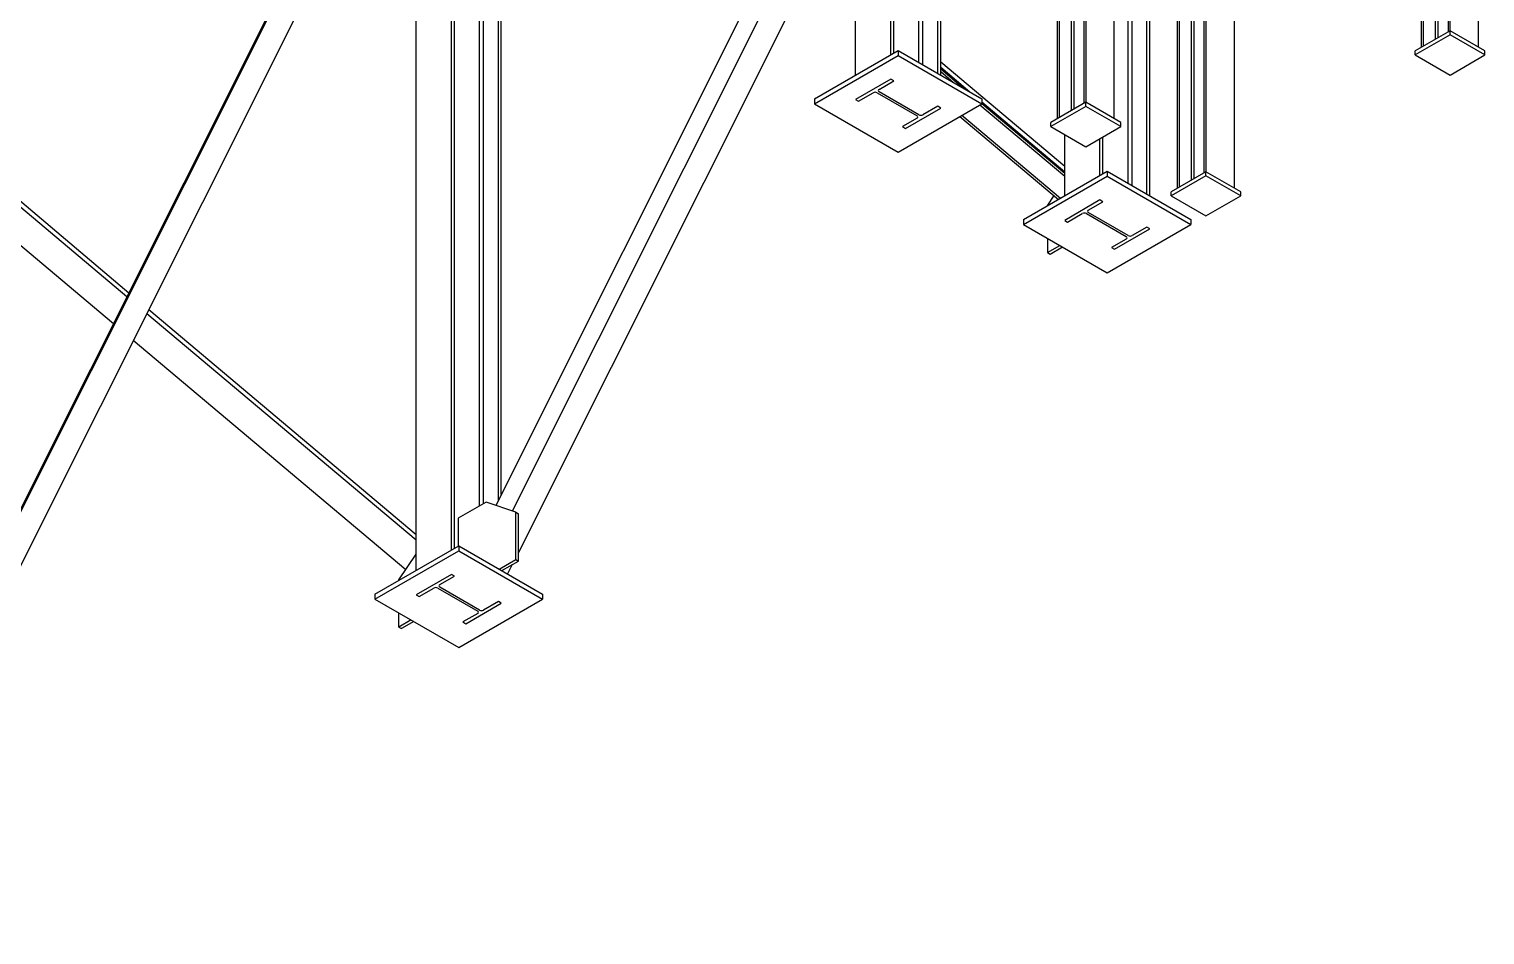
# Model space of a CAD drawing. Header units: inches. Extents: x -1490 to 2215, y -1057 to 1547.
# Drawn here: x 1920.3 to 2215.5, y -1039.5 to -855.9 of the extents above; entities that cross this region are included whole.
import ezdxf

# ---------------------------------------------------------------- set-up
doc = ezdxf.new("R2010")
doc.units = ezdxf.units.IN
doc.header["$MEASUREMENT"] = 0

msp = doc.modelspace()

# ---------------------------------------------------------------- linework, layer by layer
at = {"color": 7, "linetype": 'Continuous', "lineweight": 25}
for p, q in [((2087.84, -865.2), (2087.84, -742.02)), ((2095.01, -861.06), (2095.01, -754.43)), ((2095.61, -860.71), (2095.61, -755.47)), ((2100.7, -862.64), (2100.7, -764.28)), ((2101.54, -863.13), (2101.54, -765.75)), ((2104.52, -864.85), (2104.52, -770.9)), ((2105.13, -865.2), (2105.13, -771.95)), ((2012.45, -952.09), (2012.45, -796.82)), ((2015.43, -951.44), (2015.43, -794.84)), ((2016.03, -950.23), (2016.03, -795.34)), ((2011.6, -952.58), (2011.6, -797.31)), ((1990.49, -809.55), (1876.57, -1036.96)), ((1990.64, -809.47), (1876.65, -1037)), ((1990.86, -809.34), (1876.77, -1037.07)), ((1995.93, -810.14), (1881.02, -1039.52)), ((1998.75, -965.61), (1998.75, -811.76)), ((2005.91, -961.48), (2005.91, -810.99)), ((2006.52, -961.13), (2006.52, -810.64)), ((2208.08, -856.41), (2208.08, -814.22)), ((2208.47, -856.25), (2208.47, -813.99)), ((2202.64, -859.55), (2202.64, -817.35)), ((2203.03, -859.32), (2203.03, -817.13)), ((2214.18, -859.55), (2214.18, -817.28)), ((2205.48, -857.91), (2205.48, -818.54)), ((2206.04, -857.58), (2206.04, -818.54)), ((2134.23, -870.93), (2134.23, -828.74)), ((2134.63, -870.77), (2134.63, -828.51)), ((2128.8, -874.07), (2128.8, -831.87)), ((2129.19, -873.84), (2129.19, -831.65)), ((2140.34, -874.07), (2140.34, -831.8)), ((2131.63, -872.43), (2131.63, -833.06)), ((2132.2, -872.1), (2132.2, -833.06)), ((2070.61, -841.28), (2014.91, -952.46)), ((2143.12, -887.13), (2143.12, -840.07)), ((2143.97, -887.62), (2143.97, -840.56)), ((2073.35, -843.58), (2018.24, -953.59)), ((2146.95, -889.34), (2146.95, -842.28)), ((2147.55, -889.69), (2147.55, -842.63)), ((2158.58, -884.98), (2158.58, -842.79)), ((2158.98, -884.83), (2158.98, -842.56)), ((2077.19, -846.82), (2019.5, -961.98)), ((2153.14, -888.12), (2153.14, -845.93)), ((2153.54, -887.89), (2153.54, -845.7)), ((2155.98, -886.48), (2155.98, -847.11)), ((2156.55, -886.15), (2156.55, -847.11)), ((2164.68, -888.12), (2164.68, -845.86)), ((2208.41, -856.21), (2201.34, -860.3)), ((2208.41, -857.03), (2201.34, -861.11)), ((2208.41, -857.03), (2208.41, -856.21)), ((2215.48, -860.3), (2208.41, -856.21)), ((2215.48, -861.11), (2208.41, -857.03)), ((2079.51, -870), (2096.48, -860.21)), ((2079.51, -871.02), (2096.48, -861.23)), ((2096.48, -860.21), (2096.48, -861.23)), ((2096.48, -860.21), (2113.46, -870)), ((2096.48, -861.23), (2113.46, -871.02)), ((2201.34, -861.11), (2201.34, -860.3)), ((2201.34, -861.11), (2208.41, -865.2)), ((2208.41, -865.2), (2215.48, -861.11)), ((2215.48, -861.11), (2215.48, -860.3)), ((1887.14, -864.41), (1940.51, -909.32)), ((2105.13, -862.51), (2130.27, -883.67)), ((2105.13, -863.63), (2111.05, -868.61)), ((2105.13, -863.95), (2109.82, -867.91)), ((2105.13, -864.51), (2107.71, -866.68)), ((1886.66, -865.13), (1940.11, -910.11)), ((2095.01, -866.04), (2087.84, -870.17)), ((2092.63, -868.1), (2095.61, -866.39)), ((2095.61, -866.39), (2095.01, -866.04)), ((1883.34, -870.09), (1937.38, -915.57)), ((2079.51, -870), (2079.51, -871.02)), ((2087.84, -870.17), (2088.45, -870.52)), ((2088.45, -870.52), (2091.43, -868.8)), ((2092.27, -868.8), (2100.33, -873.46)), ((2100.7, -873.25), (2092.63, -868.59)), ((2113.46, -870), (2113.46, -871.02)), ((2113.46, -870.64), (2130.27, -884.79)), ((2134.57, -870.73), (2127.49, -874.82)), ((2134.57, -871.55), (2134.57, -870.73)), ((2141.64, -874.82), (2134.57, -870.73)), ((2079.51, -871.02), (2096.48, -880.82)), ((2096.48, -880.82), (2113.46, -871.02)), ((2097.96, -876.01), (2105.13, -871.88)), ((2104.52, -871.53), (2101.54, -873.25)), ((2105.13, -871.88), (2104.52, -871.53)), ((2109.01, -873.59), (2129, -890.42)), ((2109.4, -873.36), (2129.4, -890.19)), ((2113.1, -871.23), (2130.27, -885.67)), ((2113.46, -870.96), (2130.27, -885.11)), ((2134.57, -871.55), (2127.49, -875.63)), ((2141.64, -875.63), (2134.57, -871.55)), ((2100.33, -873.95), (2097.36, -875.66)), ((2097.36, -875.66), (2097.96, -876.01)), ((2127.49, -875.63), (2127.49, -874.82)), ((2127.49, -875.63), (2134.57, -879.72)), ((2134.57, -879.72), (2141.64, -875.63)), ((2141.64, -875.63), (2141.64, -874.82)), ((2130.27, -889.69), (2130.27, -877.24)), ((2137.43, -885.55), (2137.43, -878.06)), ((2138.04, -885.2), (2138.04, -877.71)), ((2121.94, -894.5), (2138.91, -884.7)), ((2138.91, -884.7), (2138.91, -885.72)), ((2138.91, -884.7), (2155.88, -894.5)), ((2158.91, -884.79), (2151.84, -888.87)), ((2158.91, -885.61), (2158.91, -884.79)), ((2165.98, -888.87), (2158.91, -884.79)), ((2121.94, -895.52), (2138.91, -885.72)), ((2138.91, -885.72), (2155.88, -895.52)), ((2158.91, -885.61), (2151.84, -889.69)), ((2165.98, -889.69), (2158.91, -885.61)), ((2128.09, -889.65), (2126.8, -891.59)), ((2137.43, -890.53), (2130.27, -894.66)), ((2135.06, -892.6), (2138.04, -890.88)), ((2138.04, -890.88), (2137.43, -890.53)), ((2151.84, -889.69), (2151.84, -888.87)), ((2151.84, -889.69), (2158.91, -893.77)), ((2158.91, -893.77), (2165.98, -889.69)), ((2165.98, -889.69), (2165.98, -888.87)), ((2126.8, -891.59), (2126.8, -891.69)), ((2130.87, -895.01), (2133.85, -893.29)), ((2134.7, -893.29), (2142.76, -897.95)), ((2143.12, -897.74), (2135.06, -893.09)), ((2121.94, -894.5), (2121.94, -895.52)), ((2121.94, -895.52), (2138.91, -905.31)), ((2130.27, -894.66), (2130.87, -895.01)), ((2138.91, -905.31), (2155.88, -895.52)), ((2140.39, -900.51), (2147.55, -896.37)), ((2146.95, -896.02), (2143.97, -897.74)), ((2147.55, -896.37), (2146.95, -896.02)), ((2155.88, -894.5), (2155.88, -895.52)), ((2126.8, -898.32), (2126.8, -901.18)), ((2126.8, -901.18), (2129.28, -899.75)), ((2127.33, -901.49), (2129.81, -900.06)), ((2142.76, -898.44), (2139.78, -900.16)), ((2139.78, -900.16), (2140.39, -900.51)), ((2126.8, -901.18), (2127.33, -901.49)), ((1944.15, -913.51), (1998.75, -959.46)), ((1944.54, -912.72), (1998.75, -958.33)), ((1941.41, -918.97), (1996.65, -965.45)), ((2012.96, -951.79), (2007.3, -955.06)), ((2018.97, -953.84), (2012.96, -951.79)), ((2007.3, -955.06), (2007.3, -960.67)), ((2018.97, -963.43), (2018.97, -953.84)), ((2018.97, -953.84), (2019.5, -954.14)), ((2019.5, -963.74), (2019.5, -954.14)), ((1990.42, -970.42), (2007.39, -960.63)), ((1990.42, -971.44), (2007.39, -961.65)), ((1995.28, -967.51), (1998.75, -962.33)), ((2007.39, -960.63), (2007.39, -961.65)), ((2007.39, -960.63), (2024.36, -970.42)), ((2007.39, -961.65), (2024.36, -971.44)), ((2015.61, -965.37), (2018.97, -963.43)), ((2016.14, -965.68), (2019.5, -963.74)), ((2018.26, -964.45), (2017.31, -966.35)), ((2018.97, -963.43), (2019.5, -963.74)), ((1995.28, -967.62), (1995.28, -967.51)), ((2005.91, -966.45), (1998.75, -970.59)), ((2003.54, -968.52), (2006.52, -966.8)), ((2006.52, -966.8), (2005.91, -966.45)), ((1990.42, -970.42), (1990.42, -971.44)), ((1998.75, -970.59), (1999.35, -970.94)), ((1999.35, -970.94), (2002.33, -969.22)), ((2003.18, -969.22), (2011.24, -973.87)), ((2011.6, -973.67), (2003.54, -969.01)), ((2024.36, -970.42), (2024.36, -971.44)), ((1990.42, -971.44), (2007.39, -981.24)), ((2007.39, -981.24), (2024.36, -971.44)), ((2008.87, -976.43), (2016.03, -972.3)), ((2015.43, -971.95), (2012.45, -973.67)), ((2016.03, -972.3), (2015.43, -971.95)), ((1995.28, -977.11), (1995.28, -974.25)), ((1997.75, -975.68), (1995.28, -977.11)), ((1998.28, -975.98), (1995.81, -977.41)), ((2011.24, -974.36), (2008.26, -976.08)), ((2008.26, -976.08), (2008.87, -976.43)), ((1995.28, -977.11), (1995.81, -977.41))]:
    msp.add_line(p, q, dxfattribs=at)
for centre, radius, start, end in [((2091.85, -869.61), 0.915, 62.391, 117.609), ((2092.73, -868.35), 0.264, 111.6744, 248.3256), ((2100.24, -873.7), 0.264, 291.6744, 68.3256), ((2101.12, -872.44), 0.915, 242.391, 297.609), ((2134.28, -894.11), 0.915, 62.391, 117.609), ((2135.16, -892.84), 0.264, 111.6744, 248.3256), ((2142.66, -898.19), 0.264, 291.6744, 68.3256), ((2143.55, -896.93), 0.915, 242.391, 297.609), ((2002.75, -970.03), 0.915, 62.391, 117.609), ((2003.64, -968.77), 0.264, 111.6744, 248.3256), ((2011.14, -974.12), 0.264, 291.6744, 68.3256), ((2012.02, -972.85), 0.915, 242.391, 297.609)]:
    msp.add_arc(centre, radius, start, end, dxfattribs=at)

doc.saveas('drawing.dxf')
